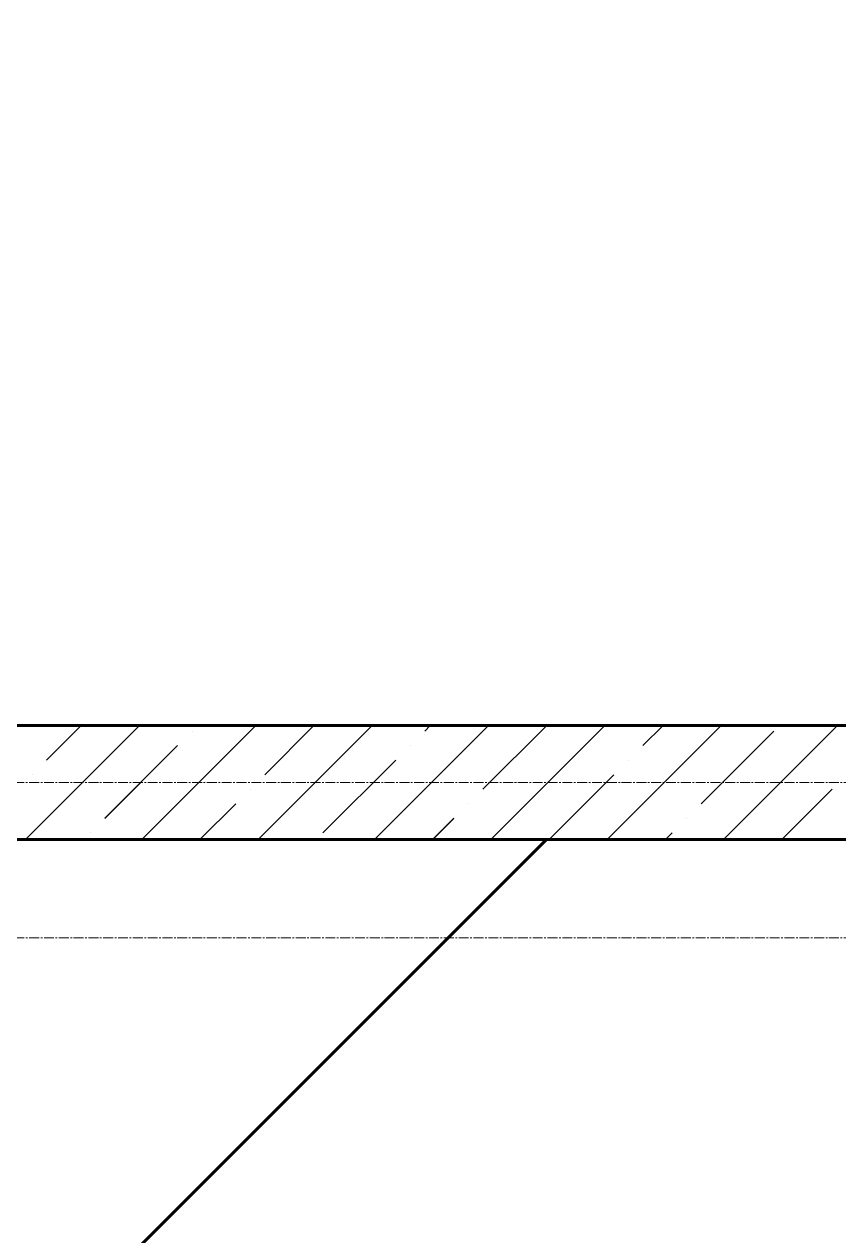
# Model space of a CAD drawing. Header units: millimetres. Extents: x 470010 to 1231400, y -134005 to 421770.
# Drawn here: x 673596 to 675168, y -67786 to -65447 of the extents above; entities that cross this region are included whole.
import ezdxf
from ezdxf.enums import TextEntityAlignment as Align

# ---------------------------------------------------------------- set-up
doc = ezdxf.new("R2010")
doc.units = ezdxf.units.MM
doc.linetypes.add('CENTER2', pattern=[28.575, 19.05, -3.175, 3.175, -3.175])
doc.layers.get('Defpoints').update_dxf_attribs({"color": 140})
for name, color, linetype, lineweight in [('0) шп потолок', 3, 'Continuous', 60), ('АР_Стены ЖБ', 7, 'Continuous', 35), ('АР_Штриховка', 8, 'Continuous', 0)]:
    doc.layers.add(name, color=color, linetype=linetype, lineweight=lineweight)
doc.layers.add('РД_Оси_100', color=7, linetype='Continuous', lineweight=0, true_color=0x525252)
doc.styles.add('style1', font='ARIALN.TTF')

# ---------------------------------------------------------------- blocks, each defined once
blk = doc.blocks.new('СОШ_2200_АР_ОСИ_М100_28.05.24')
at = {"layer": 'РД_Оси_100', "color": 251, "linetype": 'CENTER2', "true_color": 0x636466}
for points in [[(29555, 26700), (-5454.958, 26700), (-5954.958, 26850)], [(29555, 26400), (-5454.958, 26400), (-5954.958, 26250)]]:
    blk.add_lwpolyline(points, dxfattribs=at)
blk = doc.blocks.new('A$C9108343f')
at = {"layer": '0) шп потолок'}
for points in [[(13625, 33565), (7275, 33565), (7275, 42655), (14855, 42655), (14855, 33985)], [(13855, 29665), (7255, 29665), (7255, 33345), (15055.5, 33345)]]:
    blk.add_lwpolyline(points, dxfattribs=at)
at = {"layer": 'АР_Стены ЖБ', "color": 18, "linetype": 'Continuous', "lineweight": 35, "true_color": 0x000000}
for p, q in [((13855, 33565), (7275, 33565)), ((7275, 33345), (13855, 33345))]:
    blk.add_line(p, q, dxfattribs=at)
at = {"layer": 'АР_Штриховка', "color": 18, "linetype": 'Continuous', "lineweight": 5, "true_color": 0x000000}
for p, q in [((7880, 33345), (8100, 33565)), ((7920.9, 33498.2), (7987.7, 33565)), ((8104.5, 33345), (8324.5, 33565)), ((8329, 33345), (8549, 33565)), ((8341.8, 33470.1), (8436.7, 33565)), ((8553.5, 33345), (8773.5, 33565)), ((8650.5, 33554.3), (8661.2, 33565)), ((8762.8, 33442.1), (8885.7, 33565)), ((8778, 33345), (8998, 33565)), ((9002.5, 33345), (9222.5, 33565)), ((9071.5, 33526.3), (9110.2, 33565)), ((9227, 33345), (9447, 33565)), ((8201.5, 33554.3), (8201.5, 33554.3)), ((9183.7, 33414), (9324.1, 33554.3)), ((8033.1, 33385.9), (8173.5, 33526.3)), ((8622.5, 33526.3), (8622.5, 33526.3)), ((8454.1, 33357.9), (8594.4, 33498.2)), ((9043.4, 33498.2), (9043.4, 33498.2)), ((7892.8, 33470.1), (7892.8, 33470.1)), ((8890.2, 33345), (9015.4, 33470.1)), ((8313.8, 33442.1), (8313.8, 33442.1)), ((9339.2, 33345), (9436.3, 33442.1)), ((8216.7, 33345), (8285.7, 33414)), ((8734.7, 33414), (8734.7, 33414)), ((8665.7, 33345), (8706.7, 33385.9)), ((9155.7, 33385.9), (9155.7, 33385.9)), ((8005.1, 33357.9), (8005.1, 33357.9)), ((9114.7, 33345), (9127.6, 33357.9))]:
    blk.add_line(p, q, dxfattribs=at)
at = {"layer": 'РД_Оси_100'}
blk.add_blockref('СОШ_2200_АР_ОСИ_М100_28.05.24', (7155, 6755), dxfattribs=at)
at = {"layer": 'Defpoints', "color": 18, "true_color": 0x000000, "style": 'style1'}
for p in [(143949.3, 316089.1), (143975, 281639.5), (143890.4, 273244.7), (143840, 264276.8), (143967.8, 254892.4), (12252, 104178.1), (12382.6, 96023.1)]:
    blk.add_attdef('АР-ПОМЕЩЕНИЕ:НАИМЕНОВАНИЕ', text='', height=100, dxfattribs=at).set_placement(p, align=Align.MIDDLE)
at = {"layer": 'Defpoints', "color": 18, "true_color": 0x000000, "style": 'style1', "flags": 8}
for p in [(143951.3, 279099.1), (143848.3, 269251.1), (143875.3, 260094.2), (144049.7, 250824.7), (163419.3, 238153.4), (155897.5, 237966), (183037.2, 237966), (143342.9, 237876.2)]:
    blk.add_attdef('АР-ПОМЕЩЕНИЕ:НАИМЕНОВАНИЕ', text='', height=100, dxfattribs=at).set_placement(p, align=Align.MIDDLE)

msp = doc.modelspace()

# ---------------------------------------------------------------- hatches: boundary and pattern name
at = {"layer": '0) шп потолок'}
h = msp.add_hatch(dxfattribs=at)
h.set_pattern_fill('ANSI31', color=3, scale=333)
h.paths.add_polyline_path([(700363.966, -68211.242), (700363.966, -67611.242), (699673.57, -67611.242), (699673.57, -67311.242), (695193.57, -67311.242), (695193.57, -68210.434), (694903.511, -68210.544), (693273.563, -68211.166), (693073.563, -68211.242), (692873.57, -68211.242), (691173.57, -68211.242), (684173.57, -68211.242), (684173.57, -68011.242), (684173.57, -65811.242), (684173.57, -65611.242), (684173.57, -64311.242), (684173.57, -59911.242), (684823.57, -59911.242), (684823.57, -59691.242), (685063.57, -59691.242), (685063.57, -57531.242), (684493.57, -57531.242), (684493.57, -54921.242), (681503.566, -54921.242), (681503.566, -57531.242), (680783.57, -57531.242), (680783.57, -58211.242), (680783.57, -58511.242), (680783.57, -61411.242), (680783.57, -61911.242), (680783.57, -62811.242), (680783.57, -66801.242), (680773.57, -67021.242), (679573.57, -67021.242), (672993.57, -67021.242), (672993.57, -67611.257), (672973.57, -67597.767), (672973.57, -70161.242), (672993.57, -70161.242), (672993.57, -70351.242), (673213.57, -70351.242), (673213.57, -70701.242), (679573.57, -70701.242), (679573.57, -70421.242), (680773.57, -70421.242), (680774.132, -70421.242), (680774.132, -70734.234), (680773.57, -70734.796), (680773.57, -72201.242), (682173.57, -72201.242), (684173.57, -72201.242), (684173.57, -72168.693), (698794.179, -72168.693), (698794.179, -71911.242), (699673.57, -71911.242), (699673.57, -71911.242), (700363.966, -71911.242)])
h.paths.add_polyline_path([(684404.826, -59899.073), (684791.115, -59899.073), (684791.115, -59598.459), (684404.826, -59598.459)], flags=24)

# ---------------------------------------------------------------- linework, layer by layer
for points in [[(679343.57, -66801.242), (672993.57, -66801.242), (672993.57, -57711.242), (680573.57, -57711.242), (680573.57, -66381.242)], [(679573.57, -70701.242), (672973.57, -70701.242), (672973.57, -67021.242), (680774.132, -67021.242)]]:
    msp.add_lwpolyline(points, dxfattribs=at)
at = {"layer": 'АР_Стены ЖБ', "color": 18, "linetype": 'Continuous', "lineweight": 35, "true_color": 0x000000}
for p, q in [((679573.567, -66801.242), (672993.57, -66801.242)), ((672993.57, -67021.242), (679573.567, -67021.242))]:
    msp.add_line(p, q, dxfattribs=at)
at = {"layer": 'АР_Штриховка', "color": 18, "linetype": 'Continuous', "lineweight": 5, "true_color": 0x000000}
for p, q in [((673598.563, -67021.242), (673818.563, -66801.242)), ((673639.502, -66868.05), (673706.31, -66801.242)), ((673823.07, -67021.242), (674043.07, -66801.242)), ((674047.576, -67021.242), (674267.576, -66801.242)), ((674060.452, -66896.114), (674155.323, -66801.242)), ((674272.082, -67021.242), (674492.082, -66801.242)), ((674369.148, -66811.924), (674379.829, -66801.242)), ((674481.401, -66924.177), (674604.336, -66801.242)), ((674496.589, -67021.242), (674716.589, -66801.242)), ((674721.095, -67021.242), (674941.095, -66801.242)), ((674790.097, -66839.987), (674828.842, -66801.242)), ((674902.351, -66952.24), (675042.667, -66811.924)), ((674945.602, -67021.242), (675165.602, -66801.242)), ((673751.755, -66980.303), (673892.072, -66839.987)), ((674172.705, -67008.367), (674313.021, -66868.05)), ((674608.842, -67021.242), (674733.971, -66896.114)), ((675057.855, -67021.242), (675154.92, -66924.177)), ((673935.323, -67021.242), (674004.325, -66952.24)), ((674384.336, -67021.242), (674425.274, -66980.303)), ((674833.349, -67021.242), (674846.224, -67008.367))]:
    msp.add_line(p, q, dxfattribs=at)

# ---------------------------------------------------------------- block references
msp.add_blockref('A$C9108343f', (665718.612, -100366.242))
at = {"layer": 'РД_Оси_100'}
msp.add_blockref('СОШ_2200_АР_ОСИ_М100_28.05.24', (672873.57, -93611.242), dxfattribs=at)

doc.saveas('drawing.dxf')
